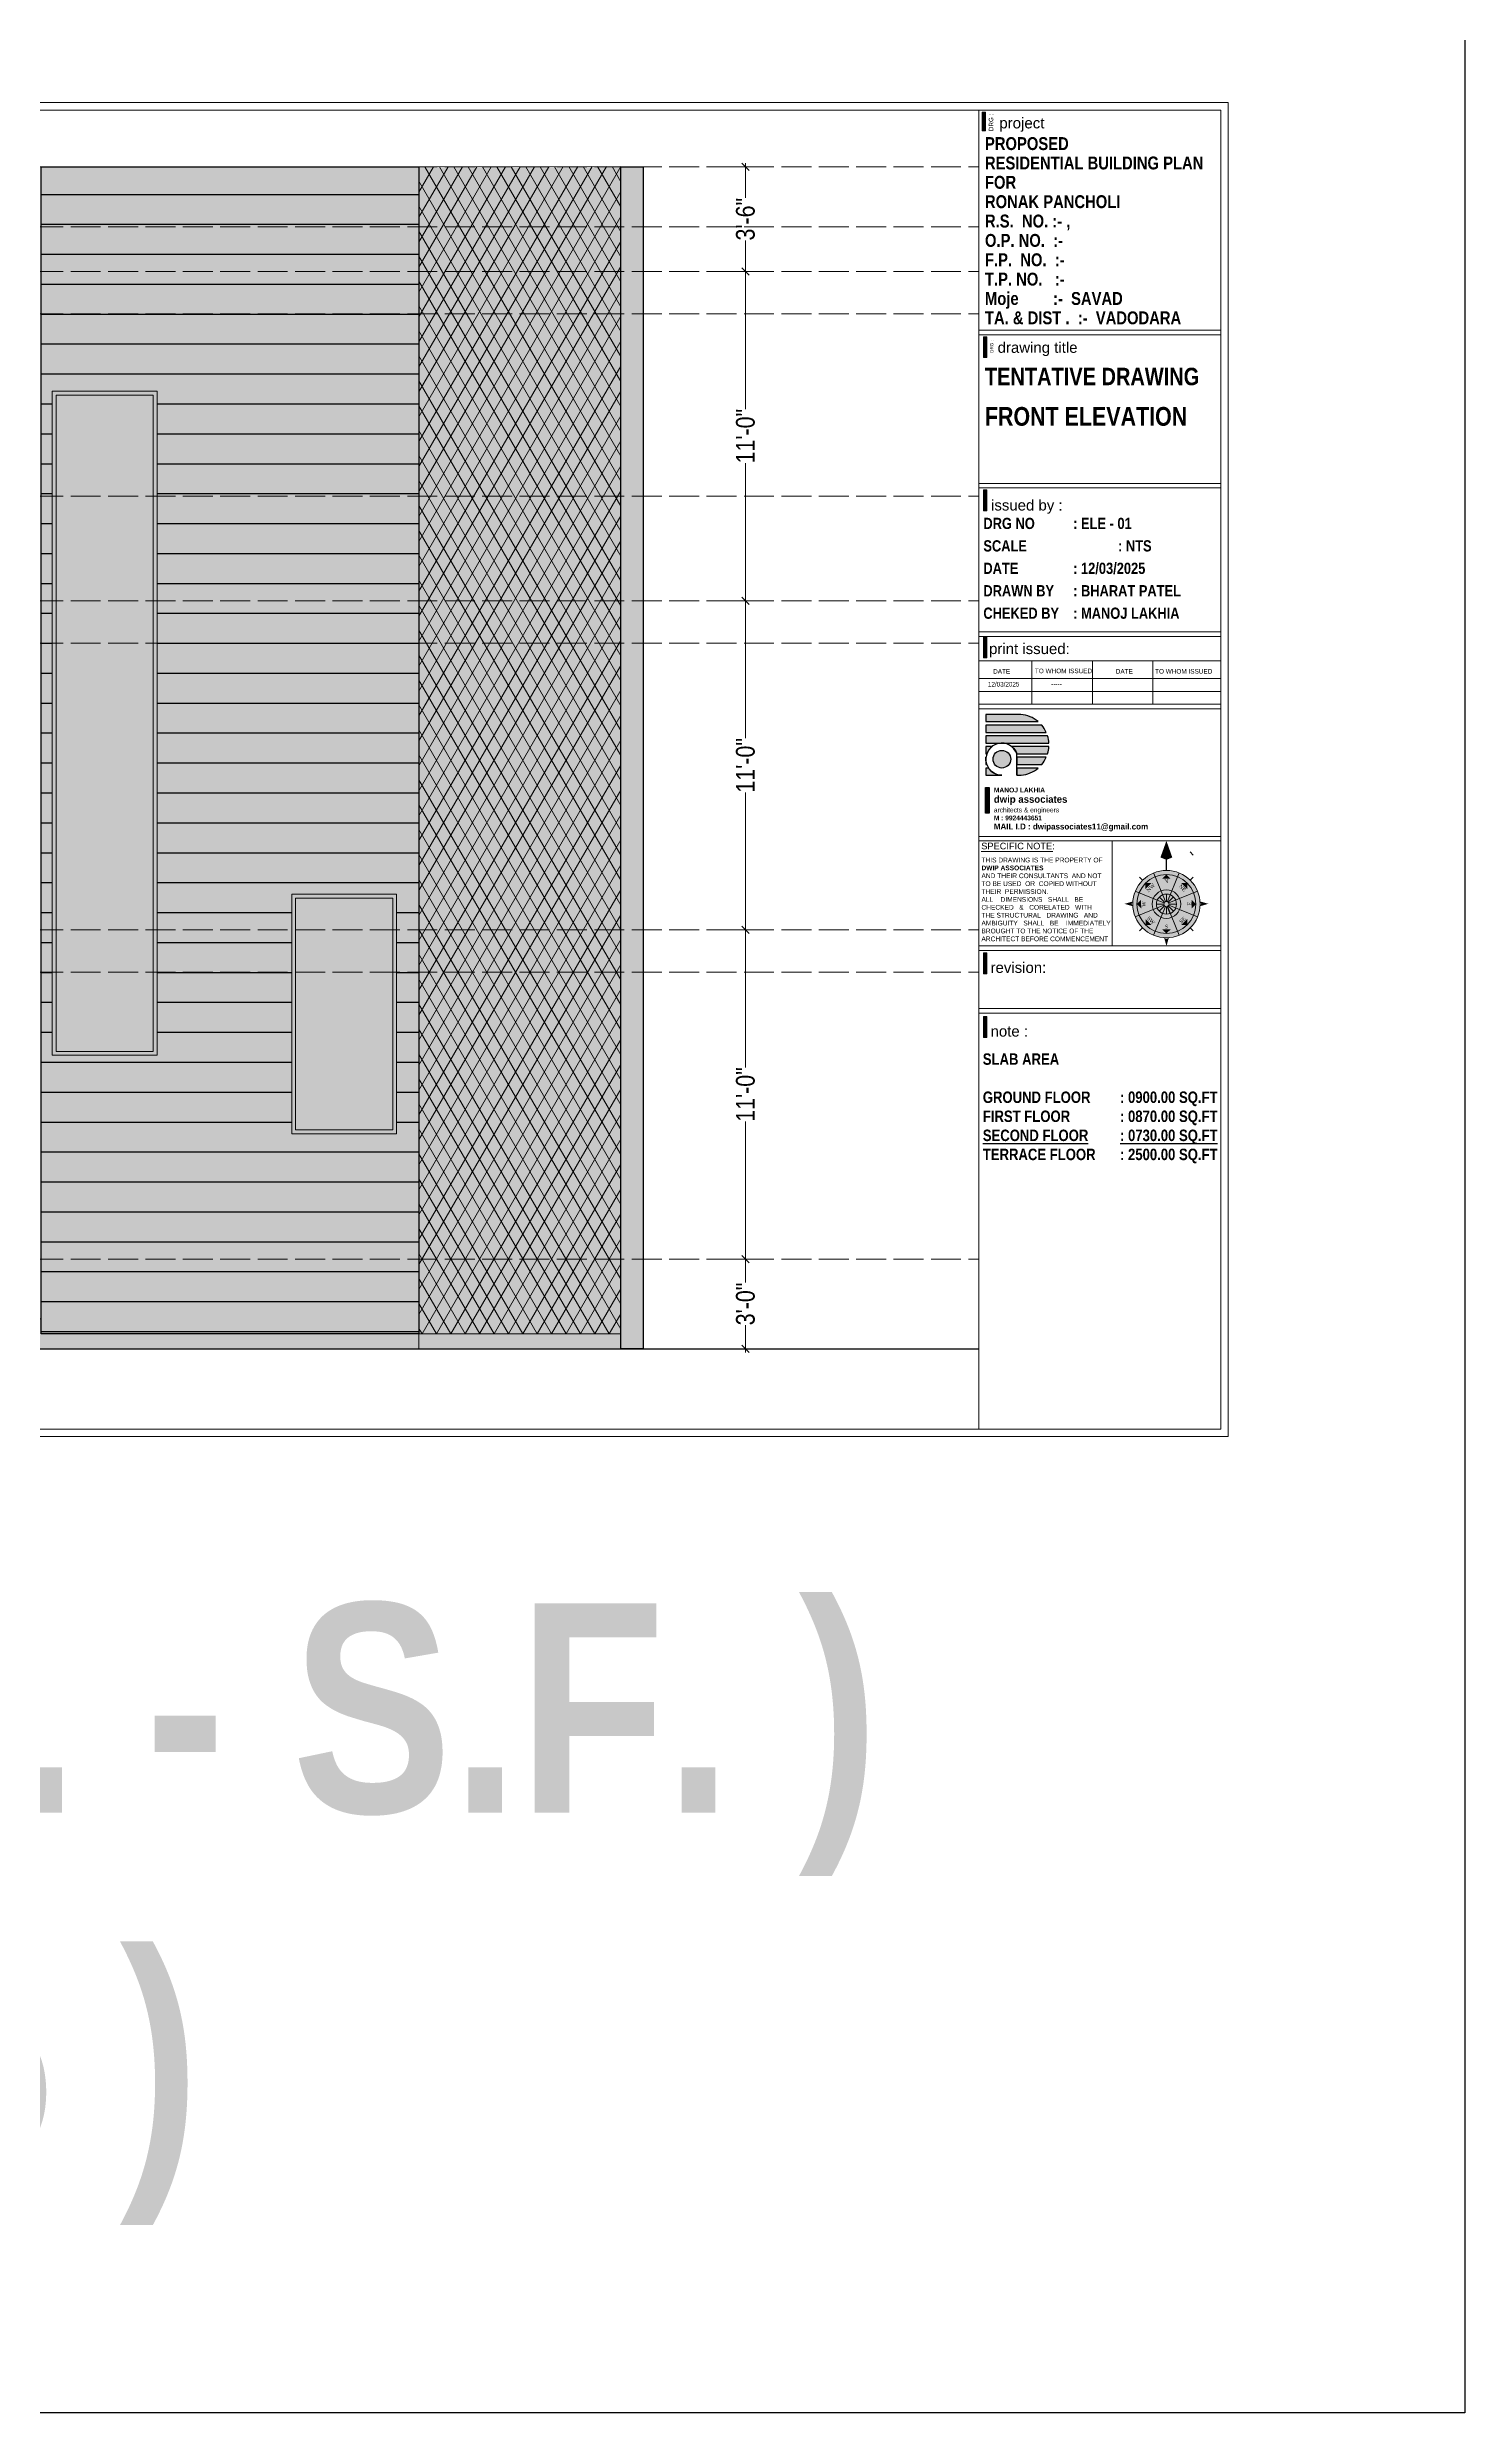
# Paper-space layout 'Layout1' of a CAD drawing. Header units: millimetres. Extents: x -1 to 3078, y -1078 to 819.
# Drawn here: x 2509 to 3078, y -1078 to -129 of the extents above; entities that cross this region are included whole.
import ezdxf
from ezdxf.enums import TextEntityAlignment as Align

# ---------------------------------------------------------------- set-up
doc = ezdxf.new("R2010")
doc.units = ezdxf.units.MM
doc.header["$MEASUREMENT"] = 0
doc.header["$PDMODE"] = 35
doc.linetypes.add('ACAD_ISO02W100', pattern=[15, 12, -3])
doc.layers.get('Defpoints').update_dxf_attribs({"color": 220})
for name, color, linetype, lineweight in [('@~LEVEL GRID LINE', 43, 'ACAD_ISO02W100', 9), ('ELEVATION', 250, 'Continuous', 9), ('ELEVATION ( D~W~RaiL )', 250, 'Continuous', 9), ('ELEVATION ( HATCH )', 251, 'Continuous', 9), ('ELEVATION ( WALL COLOUR ) X_', 7, 'Continuous', 9), ('plot boundary', 26, 'Continuous', 30), ('SECTION', 7, 'Continuous', 9), ('SECTION ( DIM )', 250, 'Continuous', 18), ('SECTION ( PLine )', 251, 'Continuous', 30), ('STAIRCASE', 45, 'Continuous', 25), ('X_SHEET', 7, 'Continuous', 9)]:
    doc.layers.add(name, color=color, linetype=linetype, lineweight=lineweight)
for name, color, linetype in [('ELEVATION ( GLASS COLOUR ) X_', 7, 'Continuous'), ('ELEVATION )~BOUNDRY ~( WALL COLOUR ) _', 7, 'Continuous'), ('GROUND FLOOR  ( Text )', 251, 'Continuous')]:
    doc.layers.add(name, color=color, linetype=linetype)
doc.styles.add("AR_0'-0", font='arial.ttf')
doc.styles.add('AR_6', font='arial.ttf', dxfattribs={"height": 6})
doc.styles.add("Cn_BT_0'-0", font='swissc.ttf')
doc.styles.add('Cn_BT_7½', font='swissc.ttf', dxfattribs={"height": 7.5})
doc.styles.add('DUTCH801', font='dutcheb.ttf', dxfattribs={"height": 6.5})
doc.styles.add('KATHA', font='swissc.ttf')
doc.styles.get("Standard").update_dxf_attribs({"font": 'arial.ttf', "height": 6})
doc.dimstyles.new('Cn_BT_7½', dxfattribs={"dimtxt": 9, "dimasz": 3, "dimexe": 1.5, "dimexo": 0, "dimgap": 0.09, "dimtad": 0, "dimdec": 3, "dimzin": 3, "dimdsep": 46, "dimlunit": 4, "dimtxsty": 'Cn_BT_7½', "dimblk": 'ARCHTICK', "dimcen": 0.09, "dimdle": 1.5, "dimclrd": 251, "dimclre": 251, "dimclrt": 14, "dimadec": 0, "dimazin": 0, "dimtfac": 0.75, "dimtdec": 3, "dimtofl": 0, "dimtmove": 0, "dimatfit": 3, "dimfxl": 0, "dimtolj": 1, "dimtzin": 0, "dimlwd": 15, "dimlwe": 15, "dimarcsym": 0})

# ---------------------------------------------------------------- blocks, each defined once
blk = doc.blocks.new('_ArchTick')
at = {"color": 0, "linetype": 'ByBlock', "const_width": 0.15}
blk.add_lwpolyline([(-0.5, -0.5), (0.5, 0.5)], dxfattribs=at)
blk = doc.blocks.new('*D14')
at = {"layer": 'Defpoints', "color": 0}
for p in [(2779.23, -483.07), (2779.23, -615.07), (2789.45, -615.07)]:
    blk.add_point(p, dxfattribs=at)
at = {"layer": 'SECTION ( DIM )', "color": 251, "lineweight": 15}
for p, q in [((2779.23, -483.07), (2790.95, -483.07)), ((2789.45, -481.57), (2789.45, -538.21)), ((2789.45, -616.57), (2789.45, -559.93)), ((2779.23, -615.07), (2790.95, -615.07))]:
    blk.add_line(p, q, dxfattribs=at)
at = {"layer": 'SECTION ( DIM )', "color": 251, "lineweight": 15, "xscale": 3, "yscale": 3, "zscale": 3}
for p, rotation in [((2789.45, -483.07), 90), ((2789.45, -615.07), 270)]:
    blk.add_blockref('_ArchTick', p, dxfattribs=dict(at, rotation=rotation))
at = {"layer": 'SECTION ( DIM )', "color": 14, "insert": (2789.45, -549.07), "char_height": 7.5, "attachment_point": 5, "rotation": 90, "style": 'Cn_BT_7½'}
blk.add_mtext('\\A1;11\'-0"', dxfattribs=at)
blk = doc.blocks.new('*D15')
at = {"layer": 'Defpoints', "color": 0}
for p in [(2779.23, -615.07), (2779.23, -651.07), (2789.45, -651.07)]:
    blk.add_point(p, dxfattribs=at)
at = {"layer": 'ELEVATION', "color": 251, "lineweight": 15}
for p, q in [((2779.23, -615.07), (2790.95, -615.07)), ((2789.45, -613.57), (2789.45, -624.52)), ((2789.45, -652.57), (2789.45, -641.62)), ((2779.23, -651.07), (2790.95, -651.07))]:
    blk.add_line(p, q, dxfattribs=at)
at = {"layer": 'ELEVATION', "color": 251, "lineweight": 15, "xscale": 3, "yscale": 3, "zscale": 3}
for p, rotation in [((2789.45, -615.07), 90), ((2789.45, -651.07), 270)]:
    blk.add_blockref('_ArchTick', p, dxfattribs=dict(at, rotation=rotation))
at = {"layer": 'ELEVATION', "color": 14, "insert": (2789.45, -633.07), "char_height": 7.5, "attachment_point": 5, "rotation": 90, "style": 'Cn_BT_7½'}
blk.add_mtext('\\A1;3\'-0"', dxfattribs=at)
blk = doc.blocks.new('*D16')
at = {"layer": 'Defpoints', "color": 0}
for p in [(2779.23, -351.07), (2789.45, -351.07), (2779.23, -483.07)]:
    blk.add_point(p, dxfattribs=at)
at = {"layer": 'SECTION ( DIM )', "color": 251, "lineweight": 15}
for p, q in [((2789.45, -349.57), (2789.45, -406.21)), ((2779.23, -351.07), (2790.95, -351.07)), ((2789.45, -484.57), (2789.45, -427.93)), ((2779.23, -483.07), (2790.95, -483.07))]:
    blk.add_line(p, q, dxfattribs=at)
at = {"layer": 'SECTION ( DIM )', "color": 251, "lineweight": 15, "xscale": 3, "yscale": 3, "zscale": 3}
for p, rotation in [((2789.45, -351.07), 90), ((2789.45, -483.07), 270)]:
    blk.add_blockref('_ArchTick', p, dxfattribs=dict(at, rotation=rotation))
at = {"layer": 'SECTION ( DIM )', "color": 14, "insert": (2789.45, -417.07), "char_height": 7.5, "attachment_point": 5, "rotation": 90, "style": 'Cn_BT_7½'}
blk.add_mtext('\\A1;11\'-0"', dxfattribs=at)
blk = doc.blocks.new('*D17')
at = {"layer": 'Defpoints', "color": 0}
for p in [(2779.23, -219.07), (2789.45, -219.07), (2779.23, -351.07)]:
    blk.add_point(p, dxfattribs=at)
at = {"layer": 'SECTION ( DIM )', "color": 251, "lineweight": 15}
for p, q in [((2789.45, -217.57), (2789.45, -274.21)), ((2779.23, -219.07), (2790.95, -219.07)), ((2789.45, -352.57), (2789.45, -295.93)), ((2779.23, -351.07), (2790.95, -351.07))]:
    blk.add_line(p, q, dxfattribs=at)
at = {"layer": 'SECTION ( DIM )', "color": 251, "lineweight": 15, "xscale": 3, "yscale": 3, "zscale": 3}
for p, rotation in [((2789.45, -219.07), 90), ((2789.45, -351.07), 270)]:
    blk.add_blockref('_ArchTick', p, dxfattribs=dict(at, rotation=rotation))
at = {"layer": 'SECTION ( DIM )', "color": 14, "insert": (2789.45, -285.07), "char_height": 7.5, "attachment_point": 5, "rotation": 90, "style": 'Cn_BT_7½'}
blk.add_mtext('\\A1;11\'-0"', dxfattribs=at)
blk = doc.blocks.new('NORTH')
h = blk.add_hatch(color=9)
h.set_gradient(color1=(201, 201, 201), color2=(237, 237, 237), one_color=1, tint=0.93, name='SPHERICAL')
edge = h.paths.add_edge_path()
edge.add_arc((329168.4, -156620.1), 24.1, 0, 360)
at = {"layer": 'X_SHEET'}
for color, points in [(224, [(329168.4, -156574.8), (329168.4, -156588.4), (329164.1, -156586.7)]), (230, [(329172.6, -156586.7), (329168.4, -156588.4), (329168.4, -156574.8)]), (47, [(329165.3, -156602), (329168.4, -156598.9), (329171.4, -156602)]), (224, [(329143.4, -156619.9), (329144.3, -156618.2), (329138.4, -156619.9)]), (47, [(329147.2, -156620), (329150.3, -156617), (329150.3, -156623.1)]), (47, [(329153.4, -156609.4), (329153.4, -156605.1), (329157.7, -156605.1)]), (47, [(329179, -156605.1), (329183.3, -156605.1), (329183.3, -156609.4)]), (47, [(329186.5, -156623.1), (329186.5, -156617), (329189.5, -156620.1)]), (224, [(329193.3, -156619.9), (329192.5, -156618.2), (329198.4, -156619.9)]), (230, [(329144.3, -156621.6), (329143.4, -156619.9), (329138.4, -156619.9)]), (47, [(329153.4, -156635), (329153.4, -156630.7), (329157.7, -156635)]), (47, [(329179, -156635), (329183.3, -156630.7), (329183.3, -156635)]), (230, [(329192.5, -156621.6), (329193.3, -156619.9), (329198.4, -156619.9)]), (47, [(329171.4, -156638.2), (329165.3, -156638.1), (329168.3, -156641.2)]), (230, [(329166.7, -156644.1), (329168.4, -156645), (329168.4, -156650.1)]), (224, [(329168.4, -156645), (329170.1, -156644.1), (329168.4, -156650.1)])]:
    blk.add_hatch(color=color, dxfattribs=at).paths.add_polyline_path(points)
at = {"color": 254, "lineweight": 5}
for p, q in [((329185.4, -156582.8), (329187.6, -156585)), ((329167, -156618.7), (329163.3, -156615)), ((329168.4, -156618.2), (329168.4, -156612.9)), ((329169.7, -156618.7), (329173.4, -156615)), ((329166.5, -156620.1), (329161.2, -156620.1)), ((329167, -156621.4), (329163.3, -156625.1)), ((329168.4, -156621.9), (329168.4, -156627.2)), ((329169.7, -156621.4), (329173.4, -156625.1)), ((329170.2, -156620.1), (329175.5, -156620.1))]:
    blk.add_line(p, q, dxfattribs=at)
at = {"color": 250, "lineweight": 9}
for p, q in [((329151.3, -156603), (329149.2, -156600.9)), ((329167.6, -156618.3), (329159.1, -156597.8)), ((329169.1, -156618.3), (329177.6, -156597.8)), ((329185.4, -156603), (329187.6, -156600.9)), ((329146.1, -156610.8), (329166.6, -156619.3)), ((329170.1, -156619.3), (329190.7, -156610.8)), ((329146.1, -156629.3), (329166.6, -156620.8)), ((329159.1, -156642.4), (329167.6, -156621.8)), ((329177.6, -156642.4), (329169.1, -156621.8)), ((329170.1, -156620.8), (329190.7, -156629.3)), ((329151.3, -156637.1), (329149.2, -156639.2)), ((329185.4, -156637.1), (329187.6, -156639.2))]:
    blk.add_line(p, q, dxfattribs=at)
at = {"color": 1}
blk.add_line((329171.1, -156626.7), (329169.1, -156621.8), dxfattribs=at)
at = {"lineweight": 9}
for radius in [24.1, 21.1, 10.2, 7.18, 1.88]:
    blk.add_circle((329168.4, -156620.1), radius, dxfattribs=at)
at = {"layer": 'X_SHEET', "color": 29, "linetype": 'Continuous', "lineweight": 25}
blk.add_line((329168.4, -156595.9), (329168.4, -156588.4), dxfattribs=at)
at = {"layer": 'X_SHEET', "color": 26, "linetype": 'ByBlock', "lineweight": -2, "style": 'DUTCH801'}
for s, rotation, p in [('N', 359.9141, (329168.3, -156602.4)), ('NW', 44.9141, (329156.2, -156607.4)), ('S', 359.9141, (329168.4, -156634.9)), ('SE', 44.9141, (329178.9, -156630.5))]:
    blk.add_text(s, height=2.7, rotation=rotation, dxfattribs=at).set_placement(p, align=Align.TOP_CENTER)
for s, rotation, p in [('W', 89.9141, (329153.5, -156620)), ('NE', 314.9141, (329178.9, -156609.6)), ('E', 89.9141, (329186.1, -156619.8)), ('SW', 314.9141, (329156.3, -156632.7))]:
    blk.add_text(s, height=2.7, rotation=rotation, dxfattribs=at).set_placement(p, align=Align.CENTER)
blk = doc.blocks.new('logo')
at = {"layer": 'STAIRCASE', "linetype": 'Continuous', "ltscale": 15}
h = blk.add_hatch(color=0, dxfattribs=at)
edge = h.paths.add_edge_path()
edge.add_line((52190.2, -8438.8), (52131.5, -8438.8))
edge.add_line((52131.5, -8438.8), (52131.5, -8450.8))
edge.add_line((52131.5, -8450.8), (52219.1, -8450.8))
edge.add_arc((52186.1, -8489.7), 51, 49.5898, 85.3906)
edge = h.paths.add_edge_path()
edge.add_line((52225, -8456.8), (52131.5, -8456.8))
edge.add_line((52131.5, -8456.8), (52131.5, -8468.8))
edge.add_line((52131.5, -8468.8), (52232.6, -8468.8))
edge.add_arc((52186.1, -8489.7), 51, 24.196, 40.1809)
edge = h.paths.add_edge_path()
edge.add_line((52234.8, -8474.7), (52131.5, -8474.7))
edge.add_line((52131.5, -8474.7), (52131.5, -8486.7))
edge.add_line((52131.5, -8486.7), (52237, -8486.7))
edge.add_arc((52186.1, -8489.7), 51, 3.3421, 17.076)
edge = h.paths.add_edge_path()
edge.add_line((52237, -8492.6), (52174.8, -8492.6))
edge.add_arc((52158.3, -8513.7), 26.8, 19.8001, 51.8901, ccw=False)
edge.add_line((52183.5, -8504.6), (52234.8, -8504.6))
edge.add_arc((52186.1, -8489.7), 51, 342.9464, 356.6794)
edge = h.paths.add_edge_path()
edge.add_line((52232.6, -8510.5), (52183.5, -8510.5))
edge.add_line((52183.5, -8510.5), (52183.5, -8522.5))
edge.add_line((52183.5, -8522.5), (52225.1, -8522.5))
edge.add_arc((52186.1, -8489.7), 51, 319.8472, 335.8275)
edge = h.paths.add_edge_path()
edge.add_line((52219.2, -8528.5), (52183.5, -8528.5))
edge.add_line((52183.5, -8528.5), (52183.5, -8540.5))
edge.add_line((52183.5, -8540.5), (52190.4, -8540.5))
edge.add_arc((52186.1, -8489.7), 51, 274.8693, 310.4434)
edge = h.paths.add_edge_path()
edge.add_line((52136, -8528.5), (52131.5, -8528.5))
edge.add_line((52131.5, -8528.5), (52131.5, -8540.5))
edge.add_line((52131.5, -8540.5), (52158.3, -8540.5))
edge.add_arc((52158.3, -8513.7), 26.8, 213.4982, 270, ccw=False)
edge = h.paths.add_edge_path()
edge.add_line((52131.5, -8513.7), (52131.5, -8522.5))
edge.add_line((52131.5, -8522.5), (52133, -8522.5))
edge.add_arc((52158.3, -8513.7), 26.8, 180, 199.307, ccw=False)
edge = h.paths.add_edge_path()
edge.add_line((52131.7, -8510.5), (52131.5, -8510.5))
edge.add_line((52131.5, -8510.5), (52131.5, -8513.7))
edge.add_arc((52158.3, -8513.7), 26.8, 173.2545, 180, ccw=False)
edge = h.paths.add_edge_path()
edge.add_line((52141.8, -8492.6), (52131.5, -8492.6))
edge.add_line((52131.5, -8492.6), (52131.5, -8504.6))
edge.add_line((52131.5, -8504.6), (52133.1, -8504.6))
edge.add_arc((52158.3, -8513.7), 26.8, 128.1099, 160.1999, ccw=False)
edge = h.paths.add_edge_path()
edge.add_arc((52158.3, -8513.7), 14.8, 0, 360)
at = {"layer": 'STAIRCASE', "color": 0, "linetype": 'Continuous', "ltscale": 15}
blk.add_line((52183.5, -8540.5), (52183.5, -8504.6), dxfattribs=at)
for points in [[(52190.2, -8438.8), (52131.5, -8438.8), (52131.5, -8450.8), (52219.1, -8450.8, 0.157494)], [(52225, -8456.8), (52131.5, -8456.8), (52131.5, -8468.8), (52232.6, -8468.8, 0.06986)], [(52234.8, -8474.7), (52131.5, -8474.7), (52131.5, -8486.7), (52237, -8486.7, 0.059998)], [(52141.8, -8492.6), (52131.5, -8492.6), (52131.5, -8504.6), (52133.1, -8504.6, -0.140942)], [(52131.7, -8510.5), (52131.5, -8510.5), (52131.5, -8513.7, -0.029441)], [(52131.5, -8513.7), (52131.5, -8522.5), (52133, -8522.5, -0.084443)], [(52237, -8492.6), (52174.8, -8492.6, -0.140942), (52183.5, -8504.6), (52234.8, -8504.6, 0.059993)], [(52232.6, -8510.5), (52183.5, -8510.5), (52183.5, -8522.5), (52225.1, -8522.5, 0.069841)], [(52136, -8528.5), (52131.5, -8528.5), (52131.5, -8540.5), (52158.3, -8540.5, -0.251655)], [(52219.2, -8528.5), (52183.5, -8528.5), (52183.5, -8540.5), (52190.4, -8540.5, 0.15648)]]:
    blk.add_lwpolyline(points, format="xyb", close=True, dxfattribs=at)
blk.add_circle((52158.3, -8513.7), 14.8, dxfattribs=at)
blk.add_arc((52158.3, -8513.7), 26.8, 19.8001, 270, dxfattribs=at)
blk = doc.blocks.new('*D18')
at = {"layer": 'Defpoints', "color": 0}
for p in [(2779.23, -177.07), (2789.45, -177.07), (2779.23, -219.07)]:
    blk.add_point(p, dxfattribs=at)
at = {"layer": 'SECTION ( DIM )', "color": 251, "lineweight": 15}
for p, q in [((2779.23, -177.07), (2790.95, -177.07)), ((2789.45, -175.57), (2789.45, -189.52)), ((2789.45, -220.57), (2789.45, -206.62)), ((2779.23, -219.07), (2790.95, -219.07))]:
    blk.add_line(p, q, dxfattribs=at)
at = {"layer": 'SECTION ( DIM )', "color": 251, "lineweight": 15, "xscale": 3, "yscale": 3, "zscale": 3}
for p, rotation in [((2789.45, -177.07), 90), ((2789.45, -219.07), 270)]:
    blk.add_blockref('_ArchTick', p, dxfattribs=dict(at, rotation=rotation))
at = {"layer": 'SECTION ( DIM )', "color": 14, "insert": (2789.45, -198.07), "char_height": 7.5, "attachment_point": 5, "rotation": 90, "style": 'Cn_BT_7½'}
blk.add_mtext('\\A1;3\'-6"', dxfattribs=at)

psp = doc.layouts.get("Layout1")

# ---------------------------------------------------------------- hatches: boundary and pattern name
at = {"layer": 'ELEVATION ( GLASS COLOUR ) X_'}
h = psp.add_hatch(color=254, dxfattribs=at)
h.set_gradient(color1=(196, 215, 217), color2=(243, 247, 247), one_color=1, tint=0.96, name='CYLINDER')
h.paths.add_polyline_path([(2511.4926, -267.0678), (2553.4926, -267.0678), (2553.4926, -533.3535), (2511.4926, -533.3535)])
h = psp.add_hatch(color=254, dxfattribs=at)
h.set_gradient(color1=(196, 215, 217), color2=(243, 247, 247), one_color=1, tint=0.96, name='CYLINDER')
h.paths.add_polyline_path([(2607.4926, -468.7821), (2649.4926, -468.7821), (2649.4926, -564.7821), (2607.4926, -564.7821)])
at = {"layer": 'ELEVATION ( HATCH )', "lineweight": -3}
h = psp.add_hatch(dxfattribs=at)
h.set_pattern_fill('_USER', color=256, scale=12, style=0, pattern_type=0)
h.set_pattern_definition([(0, (-140210.194, 167271.89), (0, 12), [])])
h.paths.add_polyline_path([(2658.4926, -645.0678), (2506.9926, -645.0678), (2506.9926, -177.0678), (2658.4926, -177.0678)])
h.paths.add_polyline_path([(2607.4926, -468.7821), (2649.4926, -468.7821), (2649.4926, -564.7821), (2607.4926, -564.7821)], flags=16)
h.paths.add_polyline_path([(2511.4926, -267.0678), (2553.4926, -267.0678), (2553.4926, -533.3535), (2511.4926, -533.3535)], flags=16)
at = {"layer": 'ELEVATION ( HATCH )'}
h = psp.add_hatch(dxfattribs=at)
h.set_pattern_fill('_USER', color=34, scale=5, angle=60, style=0, pattern_type=0)
h.set_pattern_definition([(60, (2653.9926, -645.068), (-4.330127, 2.5), [])])
h.paths.add_polyline_path([(2658.4926, -645.0678), (2739.4926, -645.0678), (2739.4926, -176.9774), (2658.4926, -177.0678)])
h = psp.add_hatch(dxfattribs=at)
h.set_pattern_fill('_USER', color=34, scale=5, angle=300, style=0, pattern_type=0)
h.set_pattern_definition([(300, (2653.9926, -645.068), (4.330127, 2.5), [])])
h.paths.add_polyline_path([(2658.4926, -645.0678), (2739.4926, -645.0678), (2739.4926, -176.9774), (2658.4926, -177.0678)])
h = psp.add_hatch(dxfattribs=at)
h.set_pattern_fill('ANSI36', color=256, scale=18, style=0)
h.set_pattern_definition([(45, (2266.9926, -651.0678), (1.193243, 4.375223), [5.625, -1.125, 0, -1.125])])
h.paths.add_polyline_path([(2266.9926, -627.0678), (2266.9926, -651.0678), (2739.4926, -651.0678), (2739.4926, -645.0678), (2506.9926, -645.0678), (2506.9926, -639.0678), (2494.9926, -639.0678), (2494.9926, -633.0678), (2482.9926, -633.0678), (2482.9926, -627.0678), (2470.9926, -627.0678), (2470.9926, -621.0678), (2347.9926, -621.0678), (2347.9926, -627.0678)])
at = {"layer": 'ELEVATION ( WALL COLOUR ) X_'}
h = psp.add_hatch(color=254, dxfattribs=at)
h.set_gradient(color1=(228, 222, 202), color2=(243, 240, 231), one_color=1, tint=0.93, name='CYLINDER')
h.paths.add_polyline_path([(2658.4926, -645.0678), (2506.9926, -645.0678), (2506.9926, -177.0678), (2658.4926, -177.0678)])
h.paths.add_polyline_path([(2511.4926, -267.0678), (2553.4926, -267.0678), (2553.4926, -533.3535), (2511.4926, -533.3535)], flags=16)
h.paths.add_polyline_path([(2607.4926, -468.7821), (2649.4926, -468.7821), (2649.4926, -564.7821), (2607.4926, -564.7821)], flags=16)
h = psp.add_hatch(color=254, dxfattribs=at)
h.set_gradient(color1=(236, 232, 218), color2=(248, 247, 242), one_color=1, tint=0.96, name='CYLINDER')
h.paths.add_polyline_path([(2658.4926, -645.0678), (2739.4926, -645.0678), (2739.4926, -176.9774), (2658.4926, -177.0678)])
h = psp.add_hatch(color=254, dxfattribs=at)
h.set_gradient(color1=(228, 222, 202), color2=(243, 240, 231), rotation=90, one_color=1, tint=0.93, name='CYLINDER')
h.paths.add_polyline_path([(2748.4926, -651.0678), (2739.4926, -651.0678), (2739.4926, -177.0678), (2748.4926, -177.0678)])
at = {"layer": 'STAIRCASE', "linetype": 'Continuous', "ltscale": 15}
psp.add_hatch(color=251, dxfattribs=at).paths.add_polyline_path([(2885.7453, -426.026), (2887.1459, -426.026), (2887.1459, -436.2696), (2885.7453, -436.2696)])
at = {"layer": 'X_SHEET', "ltscale": 0.25}
h = psp.add_hatch(color=0, dxfattribs=at)
h.dxf.hatch_style = 1
h.paths.add_polyline_path([(2886.2563, -245.1903), (2884.9523, -245.1903), (2884.9523, -253.5773), (2886.2563, -253.5773)])
h = psp.add_hatch(color=0, dxfattribs=at)
h.dxf.hatch_style = 1
h.paths.add_polyline_path([(2886.2564, -306.5927), (2884.9524, -306.5927), (2884.9524, -314.9797), (2886.2564, -314.9797)])
h = psp.add_hatch(color=0, dxfattribs=at)
h.dxf.hatch_style = 1
h.paths.add_polyline_path([(2886.2536, -365.5813), (2884.9496, -365.5813), (2884.9496, -373.9683), (2886.2536, -373.9683)])
h = psp.add_hatch(color=0, dxfattribs=at)
h.dxf.hatch_style = 1
h.paths.add_polyline_path([(2886.2564, -492.3039), (2884.9524, -492.3039), (2884.9524, -500.6909), (2886.2564, -500.6909)])
h = psp.add_hatch(color=0, dxfattribs=at)
h.dxf.hatch_style = 1
h.paths.add_polyline_path([(2886.2563, -517.8396), (2884.9523, -517.8396), (2884.9523, -526.2266), (2886.2563, -526.2266)])

# ---------------------------------------------------------------- linework, layer by layer
at = {"layer": '@~LEVEL GRID LINE'}
for p, q in [((2218.8688, -177.0678), (2883.044, -177.0678)), ((2218.8688, -201.0678), (2883.044, -201.0678)), ((2218.8688, -219.0678), (2883.044, -219.0678)), ((2218.8688, -309.0678), (2883.044, -309.0678)), ((2218.8688, -351.0678), (2883.044, -351.0678)), ((2218.8688, -483.0678), (2883.044, -483.0678)), ((2218.8688, -615.0678), (2883.044, -615.0678))]:
    psp.add_line(p, q, dxfattribs=at)
at = {"layer": '@~LEVEL GRID LINE', "color": 6}
for p, q in [((2218.8688, -236.0678), (2883.044, -236.0678)), ((2218.8688, -368.0678), (2883.044, -368.0678)), ((2218.8688, -500.0678), (2883.044, -500.0678))]:
    psp.add_line(p, q, dxfattribs=at)
at = {"layer": 'ELEVATION'}
for p, q in [((2402.4926, -177.0678), (2658.4926, -177.0678)), ((2658.4926, -177.0678), (2658.4926, -651.0678)), ((2739.4926, -177.0678), (2739.4926, -651.0678)), ((2748.4926, -177.0678), (2748.4926, -651.0678))]:
    psp.add_line(p, q, dxfattribs=at)
psp.add_lwpolyline([(2658.4926, -645.0678), (2739.4926, -645.0678), (2739.4926, -176.9774), (2658.4926, -177.0678)], close=True, dxfattribs=at)
psp.add_lwpolyline([(2739.4926, -645.0678), (2506.9926, -645.0678), (2506.9926, -639.0678), (2494.9926, -639.0678), (2494.9926, -633.0678), (2482.9926, -633.0678), (2482.9926, -627.0678), (2470.9926, -627.0678), (2470.9926, -621.0678), (2347.9926, -621.0678), (2347.9926, -627.0678), (2266.9926, -627.0678)], dxfattribs=at)
at = {"layer": 'ELEVATION ( D~W~RaiL )'}
for points in [[(2511.4926, -267.0678), (2553.4926, -267.0678), (2553.4926, -533.3535), (2511.4926, -533.3535)], [(2512.9926, -268.5678), (2551.9926, -268.5678), (2551.9926, -531.8535), (2512.9926, -531.8535)], [(2607.4926, -468.7821), (2649.4926, -468.7821), (2649.4926, -564.7821), (2607.4926, -564.7821)], [(2608.9926, -470.2821), (2647.9926, -470.2821), (2647.9926, -563.2821), (2608.9926, -563.2821)]]:
    psp.add_lwpolyline(points, close=True, dxfattribs=at)
at = {"layer": 'ELEVATION ( HATCH )'}
psp.add_lwpolyline([(2266.9926, -627.0678), (2266.9926, -651.0678), (2739.4926, -651.0678), (2739.4926, -645.0678), (2506.9926, -645.0678), (2506.9926, -639.0678), (2494.9926, -639.0678), (2494.9926, -633.0678), (2482.9926, -633.0678), (2482.9926, -627.0678), (2470.9926, -627.0678), (2470.9926, -621.0678), (2347.9926, -621.0678), (2347.9926, -627.0678), (2266.9926, -627.0678)], dxfattribs=at)
at = {"layer": 'ELEVATION )~BOUNDRY ~( WALL COLOUR ) _'}
for points in [[(2658.4926, -645.0678), (2506.9926, -645.0678), (2506.9926, -177.0678), (2658.4926, -177.0678)], [(2748.4926, -651.0678), (2739.4926, -651.0678), (2739.4926, -177.0678), (2748.4926, -177.0678)]]:
    psp.add_lwpolyline(points, close=True, dxfattribs=at)
at = {"layer": 'plot boundary', "color": 251, "ltscale": 0.25}
psp.add_lwpolyline([(2885.7453, -426.026), (2887.1459, -426.026), (2887.1459, -436.2696), (2885.7453, -436.2696)], close=True, dxfattribs=at)
at = {"layer": 'SECTION'}
psp.add_line((2218.8688, -651.0678), (2883.044, -651.0678), dxfattribs=at)
at = {"layer": 'SECTION ( PLine )'}
psp.add_lwpolyline([(2218.8688, -651.0678), (2883.044, -651.0678)], dxfattribs=at)
at = {"layer": 'X_SHEET', "color": 0, "linetype": 'Continuous', "lineweight": 9}
for p, q in [((2883.0422, -375.2042), (2980.0143, -375.2042)), ((2904.3153, -375.2042), (2904.3153, -392.5939)), ((2928.5514, -375.2042), (2928.5514, -392.5939)), ((2952.7787, -375.2042), (2952.7787, -392.5939)), ((2980.0143, -382.2483), (2883.0428, -382.2483)), ((2980.0143, -387.4211), (2883.0433, -387.4211))]:
    psp.add_line(p, q, dxfattribs=at)
at = {"layer": 'X_SHEET', "linetype": 'Continuous'}
psp.add_line((2884.0025, -451.5657), (2912.7481, -451.5657), dxfattribs=at)
at = {"layer": 'X_SHEET', "color": 5, "lineweight": 30}
psp.add_lwpolyline([(0, 819.3923), (3077.8509, 819.3923), (3077.8509, -1077.6716), (0, -1077.6716)], close=True, dxfattribs=at)
at = {"layer": 'X_SHEET'}
for points in [[(2983.0172, -686.225), (2215.8688, -686.225), (2215.8688, -151.2922), (2983.0172, -151.2922)], [(2218.8688, -683.225), (2883.044, -683.225), (2883.044, -154.2922), (2218.8688, -154.2922)], [(2883.0439, -242.5865), (2980.0171, -242.5865), (2980.0171, -154.2922), (2883.0439, -154.2922)], [(2883.0439, -154.2922), (2980.0171, -154.2922), (2980.0172, -683.225), (2883.044, -683.225)], [(2980.0171, -244.3833), (2883.0439, -244.3833), (2883.0439, -304.0038), (2980.0171, -304.0038)], [(2883.0439, -305.8007), (2980.0171, -305.8007), (2980.0171, -363.5704), (2883.0439, -363.5704)], [(2883.0439, -392.5939), (2980.0143, -392.5939), (2980.0143, -365.3672), (2883.0439, -365.3672)], [(2883.0439, -394.3908), (2980.0171, -394.3908), (2980.0171, -445.5618), (2883.0439, -445.5618)], [(2936.4716, -489.5024), (2883.0439, -489.5024), (2883.0439, -447.3587), (2936.4716, -447.3587)], [(2883.0439, -489.5024), (2980.0171, -489.5024), (2980.0171, -447.3587), (2883.0439, -447.3587)], [(2883.0439, -491.2992), (2980.0171, -491.2992), (2980.0171, -514.6376), (2883.0439, -514.6376)], [(2980.017, -516.4344), (2883.0439, -516.4344), (2883.044, -683.225), (2980.0172, -683.225)]]:
    psp.add_lwpolyline(points, close=True, dxfattribs=at)
at = {"layer": 'X_SHEET', "color": 0, "ltscale": 0.25}
for points in [[(2884.3894, -155.1531), (2885.721, -155.1531), (2885.721, -162.6485), (2884.3894, -162.6485)], [(2884.9523, -245.1903), (2886.2563, -245.1903), (2886.2563, -253.5773), (2884.9523, -253.5773)], [(2884.9524, -306.5927), (2886.2564, -306.5927), (2886.2564, -314.9797), (2884.9524, -314.9797)], [(2884.9496, -365.5813), (2886.2536, -365.5813), (2886.2536, -373.9683), (2884.9496, -373.9683)], [(2884.9524, -492.3039), (2886.2564, -492.3039), (2886.2564, -500.6909), (2884.9524, -500.6909)], [(2884.9523, -517.8396), (2886.2563, -517.8396), (2886.2563, -526.2266), (2884.9523, -526.2266)]]:
    psp.add_lwpolyline(points, close=True, dxfattribs=at)
psp.add_solid([(2885.721, -162.6485), (2884.3894, -162.6485), (2885.721, -155.1531), (2884.3894, -155.1531)], dxfattribs=at)

# ---------------------------------------------------------------- block references
at = {"xscale": 0.5602052887008367, "yscale": 0.5602052887552418, "zscale": 0.5602052887394551, "rotation": 0.02728220597180475}
psp.add_blockref('NORTH', (-181485.3761, 87178.8716), dxfattribs=at)
at = {"layer": 'STAIRCASE', "color": 251, "linetype": 'Continuous', "xscale": 0.2395125656039454, "yscale": 0.2395125656621531, "zscale": 0.2395125656271782}
psp.add_blockref('logo', (-9600.309, 1624.5312), dxfattribs=at)

# ---------------------------------------------------------------- texts
at = {"layer": 'GROUND FLOOR  ( Text )', "color": 250, "insert": (2884.6205, -532.5812), "char_height": 4.585004, "attachment_point": 1, "style": 'KATHA'}
psp.add_mtext('{\\fSwis721 Cn BT|b1|i0|c0|p34;\\C1;SLAB AREA\\P\\PGROUND FLOOR ^I: 0900.00 SQ.FT\\PFIRST FLOOR^I^I: 0870.00 SQ.FT\\P\\LSECOND FLOOR^I: 0730.00 SQ.FT\\P\\lTERRACE FLOOR^I: 2500.00 SQ.FT}', dxfattribs=at)
at = {"layer": 'plot boundary', "color": 251, "ltscale": 0.25, "insert": (2889.0493, -426.026), "char_height": 2.874151, "attachment_point": 1}
psp.add_mtext('{\\fArial|b1|i0|c0|p34;\\H0.6667x;MANOJ LAKHIA\\fBankGothic Lt BT|b1|i0|c0|p34;\\P\\fBankGothic Md BT|b1|i0|c0|p34;\\H1.5x;dwip associates\\P\\fBankGothic Lt BT|b0|i0|c0|p34;\\H0.6667x;architects & engineers\\P\\fStylus BT|b1|i0|c0|p34;\\H0.9999x;M : 9924443651\\P\\H1.25x;MAIL I.D : dwipassociates11@gmail.com}', dxfattribs=at)
at = {"layer": 'X_SHEET', "color": 0, "ltscale": 0.25, "insert": (2887.0117, -162.738), "char_height": 1.80043, "width": 7.719325, "attachment_point": 1, "rotation": 90, "style": "AR_0'-0"}
psp.add_mtext('DRG :', dxfattribs=at)
at = {"layer": 'X_SHEET', "color": 0, "ltscale": 0.25, "attachment_point": 1}
for s, insert, char_height, style in [('{\\fSwis721 Ex BT|b0|i0|c0|p34;project}', (2891.2321, -157.3367), 4.321024, 'AR_6'), ('{\\fSwis721 Cn BT|b1|i0|c0|p34;FRONT ELEVATION}', (2885.456, -273.3848), 7.5, 'KATHA')]:
    psp.add_mtext(s, dxfattribs=dict(at, insert=insert, char_height=char_height, style=style))
at = {"layer": 'X_SHEET', "color": 0, "linetype": 'Continuous', "attachment_point": 1, "style": "Cn_BT_0'-0"}
for s, insert, char_height, line_spacing_factor in [('{\\fSwis721 Cn BT|b1|i0|c0|p34;PROPOSED\\PRESIDENTIAL BUILDING PLAN\\PFOR\\P\\C5;RONAK PANCHOLI  \\C1; \\C29;\\P\\C0;R.S.  NO. :- , \\PO.P. NO.  :-      \\PF.P.  NO.  :-          \\PT.P. NO.   :-  \\PMoje ^I    :-  SAVAD\\PTA. & DIST .  :-  VADODARA}', (2885.4799, -165.1665), 5.174567, 0.9), ('\\A1;{\\fSwis721 Cn BT|b1|i0|c0|p34;DRG NO ^I: ELE - 01 \\PSCALE ^I^I: NTS\\PDATE ^I^I: 12/03/2025\\P\\A0;DRAWN BY ^I: BHARAT PATEL\\PCHEKED BY ^I: MANOJ LAKHIA}', (2884.8461, -317.8073), 4.5, 1.2)]:
    psp.add_mtext(s, dxfattribs=dict(at, insert=insert, char_height=char_height, line_spacing_factor=line_spacing_factor))
at = {"layer": 'X_SHEET', "color": 0, "ltscale": 0.25, "insert": (2887.562, -251.6334), "char_height": 1.28932, "attachment_point": 1, "rotation": 90}
psp.add_mtext('DRG :', dxfattribs=at)
at = {"layer": 'X_SHEET', "color": 0, "ltscale": 0.25, "char_height": 4.297741, "attachment_point": 1}
for s, insert in [('{\\fSwis721 Ex BT|b0|i0|c0|p34;drawing title}', (2890.5645, -247.3543)), ('issued by :', (2887.9273, -310.5865)), ('{\\fArial|b0|i0|c0|p34;print issued:}', (2887.1318, -368.1597))]:
    psp.add_mtext(s, dxfattribs=dict(at, insert=insert))
at = {"layer": 'X_SHEET', "ltscale": 0.25, "insert": (2885.456, -257.6482), "char_height": 7, "attachment_point": 1, "style": 'KATHA'}
psp.add_mtext('{\\fSwis721 Cn BT|b1|i0|c0|p34;TENTATIVE DRAWING}', dxfattribs=at)
at = {"layer": 'X_SHEET', "color": 0, "linetype": 'Continuous', "attachment_point": 1}
for s, insert, char_height in [('{\\fArial|b0|i0|c0|p34;DATE}', (2888.7699, -378.4553), 1.838217), ('{\\fArial|b0|i0|c0|p34;TO WHOM ISSUED}', (2905.5105, -378.2971), 1.838217), ('{\\fArial|b0|i0|c0|p34;DATE}', (2937.938, -378.4553), 1.838217), ('{\\fArial|b0|i0|c0|p34;TO WHOM ISSUED}', (2953.6925, -378.4553), 1.838217), ('{\\fArial|b0|i0|c0|p34;-----}', (2912.0394, -383.47), 1.838217), ('THIS DRAWING IS THE PROPERTY OF \\P{\\fArial|b1|i0|c0|p34;\\C59;DWIP ASSOCIATES\\C29; \\fArial|b0|i0|c0|p34;\\P}AND THEIR CONSULTANTS  AND NOT \\PTO BE USED  OR  COPIED WITHOUT \\PTHEIR  PERMISSION.\\PALL    DIMENSIONS   SHALL   BE   \\PCHECKED   &   CORELATED   WITH   \\PTHE STRUCTURAL   DRAWING   AND   \\PAMBIGUITY   SHALL   BE    IMMEDIATELY \\PBROUGHT TO THE NOTICE OF THE \\PARCHITECT BEFORE COMMENCEMENT', (2884.0753, -454.0881), 1.89672)]:
    psp.add_mtext(s, dxfattribs=dict(at, insert=insert, char_height=char_height))
at = {"layer": 'X_SHEET', "color": 0, "linetype": 'Continuous', "insert": (2886.6811, -383.6281), "char_height": 1.83822, "attachment_point": 1, "style": 'KATHA'}
psp.add_mtext('12/03/2025', dxfattribs=at)
at = {"layer": 'X_SHEET', "linetype": 'Continuous', "insert": (2883.9898, -448.1064), "char_height": 2.655202, "attachment_point": 1}
psp.add_mtext('SPECIFIC NOTE:', dxfattribs=at)
at = {"layer": 'X_SHEET', "color": 29, "ltscale": 0.25, "char_height": 4.297741, "attachment_point": 1}
for s, insert in [('{\\C0;revision:}', (2887.7226, -496.0059)), ('{\\C0;note :}', (2887.7225, -521.5416))]:
    psp.add_mtext(s, dxfattribs=dict(at, insert=insert))
at = {"layer": 'X_SHEET', "color": 5, "insert": (314.4982, -753.0997), "char_height": 84, "attachment_point": 1, "style": "Cn_BT_0'-0"}
psp.add_mtext('{\\fSwis721 Cn BT|b1|i0|c0|p34;GROUND FLOOR ( WORKING DRG. ) ( G.F. - F.F. - S.F. )\\PSECTION & FRONT ELEVATION ( MAR~12~2025 )}', dxfattribs=at)

# ---------------------------------------------------------------- dimensions: what is measured, and where the dimension line sits
at = {"layer": 'ELEVATION'}
dim = psp.add_linear_dim(base=(2789.4511, -651.0678), p1=(2779.2328, -615.0678), p2=(2779.2328, -651.0678), angle=90, dimstyle='Cn_BT_7½', override={"dimtmove": 1}, dxfattribs=at)
dim.commit()
dim.dimension.update_dxf_attribs({"geometry": '*D15', "text_midpoint": (2789.4511, -633.0678)})
at = {"layer": 'SECTION ( DIM )'}
for base, p1, p2, picture, middle in [((2789.4511, -177.0678), (2779.2328, -219.0678), (2779.2328, -177.0678), '*D18', (2789.4511, -198.0678)), ((2789.4511, -219.0678), (2779.2328, -351.0678), (2779.2328, -219.0678), '*D17', (2789.4511, -285.0678)), ((2789.4511, -351.0678), (2779.2328, -483.0678), (2779.2328, -351.0678), '*D16', (2789.4511, -417.0678)), ((2789.4511, -615.0678), (2779.2328, -483.0678), (2779.2328, -615.0678), '*D14', (2789.4511, -549.0678))]:
    dim = psp.add_linear_dim(base=base, p1=p1, p2=p2, angle=90, dimstyle='Cn_BT_7½', dxfattribs=at)
    dim.commit()
    dim.dimension.update_dxf_attribs({"geometry": picture, "text_midpoint": middle})

doc.saveas('drawing.dxf')
